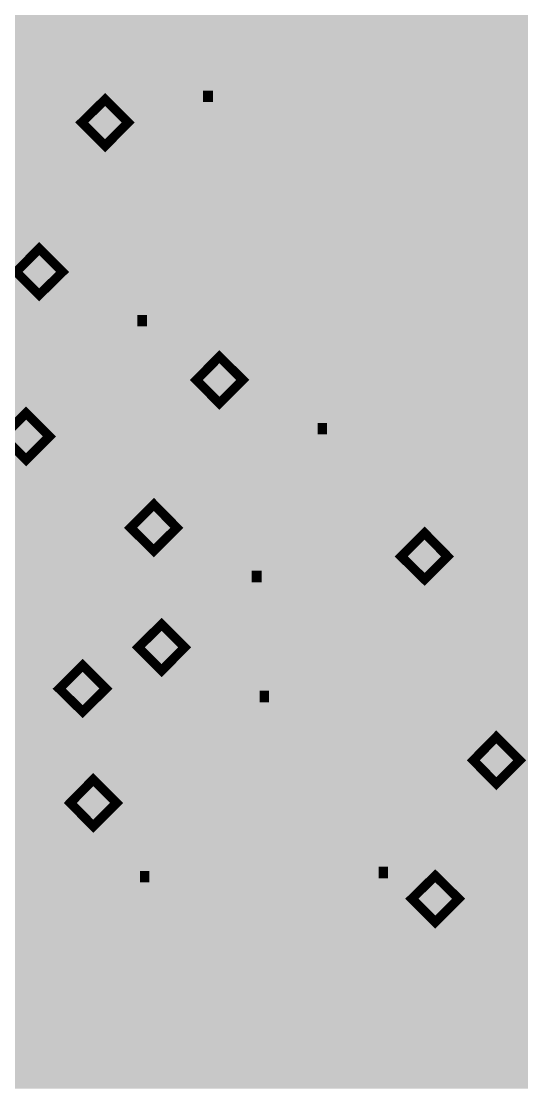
# Model space of a CAD drawing. Header units: millimetres. Extents: x 92 to 588, y 96 to 434.
# Drawn here: x 412.9 to 434.44, y 223.9 to 269.89 of the extents above; entities that cross this region are included whole.
import ezdxf

# ---------------------------------------------------------------- set-up
doc = ezdxf.new("R2010")
doc.units = ezdxf.units.MM
doc.layers.add('H', color=7, linetype='Continuous')
doc.layers.add('P', color=7, linetype='Continuous')

msp = doc.modelspace()

# ---------------------------------------------------------------- hatches: boundary and pattern name
at = {"layer": 'H', "linetype": 'Continuous'}
for points in [[(291.162, 223.903), (291.162, 433.788), (588.166, 433.788), (588.166, 223.903), (291.162, 223.903)], [(428.781, 267.206), (428.781, 269.781), (429.539, 269.781), (429.733, 269.764), (429.821, 269.746), (429.892, 269.728), (430.033, 269.658), (430.104, 269.623), (430.174, 269.57), (430.28, 269.446), (430.315, 269.376), (430.368, 269.288), (430.403, 269.111), (430.403, 269.005), (430.403, 268.917), (430.368, 268.758), (430.35, 268.688), (430.315, 268.617), (430.227, 268.494), (430.174, 268.423), (430.104, 268.37), (429.945, 268.264), (429.857, 268.229), (429.768, 268.194), (429.539, 268.176), (429.416, 268.159), (429.116, 268.159), (429.116, 268.458), (429.345, 268.458), (429.539, 268.458), (429.68, 268.494), (429.751, 268.511), (429.857, 268.564), (429.91, 268.617), (429.945, 268.653), (429.998, 268.741), (430.015, 268.776), (430.033, 268.882), (430.051, 269.005), (430.051, 269.058), (430.015, 269.182), (429.998, 269.235), (429.98, 269.27), (429.91, 269.358), (429.857, 269.393), (429.768, 269.446), (429.68, 269.464), (429.557, 269.482), (429.398, 269.499), (429.116, 269.499), (429.116, 268.458), (429.116, 268.159), (429.116, 267.206), (428.781, 267.206)], [(430.65, 267.206), (430.65, 267.559), (430.809, 267.718), (430.968, 267.876), (431.127, 268.035), (431.268, 268.194), (431.409, 268.353), (431.603, 268.6), (431.673, 268.705), (431.726, 268.811), (431.779, 269.005), (431.779, 269.111), (431.779, 269.217), (431.744, 269.305), (431.726, 269.34), (431.673, 269.411), (431.656, 269.429), (431.585, 269.482), (431.515, 269.517), (431.426, 269.534), (431.338, 269.534), (431.25, 269.534), (431.144, 269.517), (431.056, 269.482), (430.968, 269.464), (430.897, 269.429), (430.827, 269.393), (430.774, 269.34), (430.721, 269.323), (430.703, 269.676), (430.827, 269.728), (431.003, 269.781), (431.091, 269.817), (431.285, 269.834), (431.444, 269.834), (431.62, 269.817), (431.762, 269.764), (431.885, 269.693), (431.938, 269.64), (431.973, 269.605), (432.061, 269.482), (432.114, 269.358), (432.132, 269.217), (432.132, 269.129), (432.132, 268.988), (432.097, 268.847), (432.061, 268.723), (432.009, 268.617), (431.938, 268.494), (431.85, 268.388), (431.762, 268.282), (431.656, 268.176), (431.479, 267.982), (431.285, 267.806), (431.109, 267.629), (430.968, 267.506), (432.238, 267.506), (432.238, 267.206), (430.65, 267.206)], [(433.931, 267.206), (433.931, 269.781), (434.619, 269.781), (434.866, 269.781), (435.042, 269.764), (435.095, 269.764), (435.236, 269.711), (435.307, 269.676), (435.36, 269.64), (435.466, 269.552), (435.501, 269.482), (435.536, 269.429), (435.572, 269.288), (435.572, 269.199), (435.554, 269.111), (435.519, 268.952), (435.466, 268.882), (435.413, 268.811), (435.289, 268.688), (435.201, 268.653), (435.095, 268.847), (435.166, 268.917), (435.184, 268.952), (435.201, 269.041), (435.201, 269.146), (435.201, 269.235), (435.184, 269.323), (435.113, 269.411), (435.078, 269.429), (434.99, 269.464), (434.884, 269.482), (434.778, 269.499), (434.284, 269.499), (434.284, 268.741), (434.813, 268.741), (434.901, 268.758), (434.99, 268.776), (435.06, 268.829), (435.095, 268.847), (435.201, 268.653), (435.307, 268.6), (435.184, 268.353), (435.113, 268.388), (435.042, 268.423), (434.937, 268.441), (434.831, 268.441), (434.284, 268.441), (434.284, 267.488), (434.566, 267.488), (434.76, 267.506), (434.919, 267.524), (434.972, 267.524), (435.095, 267.577), (435.148, 267.612), (435.184, 267.647), (435.254, 267.718), (435.289, 267.753), (435.307, 267.806), (435.325, 267.912), (435.325, 267.982), (435.325, 268.053), (435.307, 268.176), (435.289, 268.229), (435.272, 268.264), (435.184, 268.353), (435.307, 268.6), (435.501, 268.494), (435.554, 268.406), (435.625, 268.317), (435.677, 268.123), (435.695, 268), (435.677, 267.894), (435.642, 267.735), (435.607, 267.647), (435.572, 267.577), (435.483, 267.453), (435.413, 267.418), (435.342, 267.365), (435.184, 267.277), (435.113, 267.241), (435.025, 267.224), (434.813, 267.206), (433.931, 267.206)], [(416.821, 266.412), (418.003, 268.688), (416.663, 268.688), (416.663, 269.005), (418.303, 269.005), (418.303, 268.617), (417.192, 266.412), (416.821, 266.412)], [(419.414, 266.359), (419.326, 266.359), (419.15, 266.395), (419.062, 266.412), (418.991, 266.448), (418.85, 266.518), (418.797, 266.571), (418.744, 266.624), (418.656, 266.748), (418.638, 266.818), (418.603, 266.906), (418.585, 267.047), (418.568, 267.136), (418.585, 267.224), (418.638, 267.418), (418.691, 267.524), (418.744, 267.594), (418.903, 267.735), (419.009, 267.788), (419.15, 267.665), (419.044, 267.541), (418.991, 267.471), (418.956, 267.4), (418.92, 267.241), (418.92, 267.153), (418.92, 267.047), (418.991, 266.853), (419.062, 266.765), (419.132, 266.695), (419.309, 266.624), (419.414, 266.606), (419.52, 266.624), (419.697, 266.695), (419.767, 266.748), (419.838, 266.818), (419.891, 266.994), (419.908, 267.1), (419.891, 267.188), (419.873, 267.312), (419.838, 267.365), (419.802, 267.4), (419.679, 267.506), (419.591, 267.541), (419.538, 267.577), (419.45, 267.612), (419.344, 267.665), (419.22, 267.7), (419.15, 267.665), (419.009, 267.788), (418.92, 267.859), (418.779, 267.982), (418.726, 268.053), (418.691, 268.123), (418.638, 268.282), (418.638, 268.37), (418.638, 268.458), (418.674, 268.582), (418.726, 268.705), (418.797, 268.811), (418.85, 268.864), (418.92, 268.917), (419.044, 268.988), (419.185, 269.041), (419.326, 269.058), (419.503, 269.058), (419.661, 269.041), (419.802, 268.988), (419.926, 268.917), (419.979, 268.882), (420.032, 268.829), (420.12, 268.723), (420.173, 268.6), (420.19, 268.476), (420.19, 268.406), (420.19, 268.317), (420.138, 268.141), (420.085, 268.053), (420.032, 267.982), (419.891, 267.841), (419.802, 267.788), (419.661, 267.929), (419.767, 268.053), (419.802, 268.123), (419.82, 268.176), (419.855, 268.317), (419.855, 268.406), (419.855, 268.476), (419.785, 268.635), (419.732, 268.688), (419.714, 268.723), (419.644, 268.758), (419.52, 268.794), (419.414, 268.811), (419.326, 268.794), (419.167, 268.741), (419.097, 268.705), (419.079, 268.67), (419.026, 268.617), (418.991, 268.511), (418.991, 268.423), (418.991, 268.353), (419.009, 268.247), (419.044, 268.194), (419.079, 268.159), (419.167, 268.07), (419.238, 268.035), (419.291, 268), (419.397, 267.965), (419.503, 267.912), (419.591, 267.876), (419.661, 267.929), (419.802, 267.788), (419.908, 267.735), (420.085, 267.594), (420.138, 267.524), (420.19, 267.453), (420.261, 267.259), (420.261, 267.136), (420.261, 267.047), (420.226, 266.906), (420.173, 266.765), (420.067, 266.642), (420.014, 266.589), (419.961, 266.518), (419.82, 266.448), (419.679, 266.395), (419.503, 266.359), (419.414, 266.359)], [(422.695, 266.412), (422.695, 267.312), (422.695, 267.577), (422.695, 268.6), (421.831, 267.577), (422.695, 267.577), (422.695, 267.312), (421.566, 267.312), (421.566, 267.665), (422.713, 269.005), (423.03, 269.005), (423.03, 267.577), (423.348, 267.577), (423.348, 267.312), (423.03, 267.312), (423.03, 266.412), (422.695, 266.412)], [(424.212, 266.359), (424.018, 266.395), (423.93, 266.412), (423.754, 266.465), (423.612, 266.518), (423.612, 266.889), (423.754, 266.8), (423.93, 266.73), (424.018, 266.695), (424.195, 266.659), (424.3, 266.659), (424.406, 266.659), (424.512, 266.695), (424.565, 266.712), (424.653, 266.765), (424.688, 266.8), (424.741, 266.889), (424.794, 266.977), (424.812, 267.03), (424.83, 267.136), (424.83, 267.206), (424.83, 267.277), (424.794, 267.383), (424.777, 267.435), (424.759, 267.488), (424.706, 267.559), (424.671, 267.577), (424.6, 267.629), (424.494, 267.647), (424.389, 267.665), (424.283, 267.665), (424.142, 267.665), (424.142, 267.965), (424.247, 267.965), (424.371, 267.965), (424.547, 268.018), (424.635, 268.07), (424.671, 268.106), (424.724, 268.176), (424.777, 268.3), (424.777, 268.388), (424.777, 268.441), (424.759, 268.529), (424.724, 268.6), (424.671, 268.653), (424.565, 268.705), (424.494, 268.741), (424.406, 268.758), (424.318, 268.758), (424.23, 268.741), (424.142, 268.723), (424.053, 268.705), (423.948, 268.67), (423.877, 268.635), (423.806, 268.6), (423.754, 268.564), (423.701, 268.529), (423.683, 268.899), (423.806, 268.952), (423.983, 269.005), (424.089, 269.023), (424.265, 269.058), (424.353, 269.058), (424.53, 269.041), (424.653, 269.023), (424.724, 269.005), (424.847, 268.935), (424.9, 268.899), (424.953, 268.864), (425.041, 268.758), (425.076, 268.705), (425.094, 268.653), (425.129, 268.511), (425.129, 268.423), (425.129, 268.317), (425.059, 268.141), (424.988, 268.053), (424.918, 267.982), (424.741, 267.876), (424.653, 267.859), (424.741, 267.806), (424.83, 267.771), (424.918, 267.735), (424.988, 267.665), (425.041, 267.629), (425.094, 267.524), (425.129, 267.471), (425.147, 267.4), (425.182, 267.259), (425.182, 267.188), (425.182, 267.1), (425.147, 266.942), (425.112, 266.853), (425.094, 266.783), (425.006, 266.659), (424.953, 266.606), (424.882, 266.536), (424.759, 266.448), (424.671, 266.43), (424.6, 266.395), (424.406, 266.359), (424.212, 266.359)], [(432.555, 268.176), (432.555, 268.494), (433.543, 268.494), (433.543, 268.176), (432.555, 268.176)], [(420.72, 266.412), (420.72, 266.906), (421.143, 266.906), (421.143, 266.412), (420.72, 266.412)], [(413.276, 263.925), (413.276, 264.19), (413.735, 264.19), (413.735, 265.918), (413.276, 265.918), (413.276, 266.148), (413.4, 266.148), (413.594, 266.183), (413.664, 266.218), (413.735, 266.307), (413.788, 266.412), (413.805, 266.518), (414.07, 266.518), (414.07, 264.19), (414.528, 264.19), (414.528, 263.925), (413.276, 263.925)], [(416.504, 264.525), (415.499, 265.53), (416.504, 266.518), (417.492, 265.53), (416.504, 264.525)], [(413.664, 258.104), (412.676, 259.092), (413.664, 260.098), (414.67, 259.092), (413.664, 258.104)], [(416.592, 256.693), (416.486, 256.693), (416.31, 256.729), (416.239, 256.746), (416.151, 256.782), (416.028, 256.87), (415.957, 256.905), (415.904, 256.976), (415.834, 257.099), (415.798, 257.152), (415.781, 257.24), (415.745, 257.381), (415.745, 257.469), (415.745, 257.575), (415.798, 257.752), (415.851, 257.858), (415.922, 257.928), (416.081, 258.069), (416.186, 258.122), (416.328, 257.999), (416.204, 257.875), (416.169, 257.805), (416.134, 257.734), (416.098, 257.575), (416.098, 257.487), (416.098, 257.381), (416.169, 257.187), (416.239, 257.099), (416.31, 257.028), (416.486, 256.958), (416.592, 256.958), (416.698, 256.958), (416.874, 257.028), (416.945, 257.081), (416.998, 257.152), (417.068, 257.328), (417.068, 257.434), (417.068, 257.522), (417.033, 257.646), (417.015, 257.699), (416.98, 257.734), (416.857, 257.84), (416.769, 257.875), (416.698, 257.91), (416.61, 257.946), (416.504, 257.999), (416.38, 258.052), (416.328, 257.999), (416.186, 258.122), (416.081, 258.193), (415.94, 258.316), (415.904, 258.387), (415.851, 258.457), (415.816, 258.616), (415.798, 258.704), (415.816, 258.792), (415.834, 258.916), (415.887, 259.039), (415.975, 259.145), (416.028, 259.198), (416.081, 259.251), (416.204, 259.322), (416.345, 259.374), (416.504, 259.392), (416.663, 259.392), (416.821, 259.374), (416.963, 259.322), (417.104, 259.251), (417.157, 259.216), (417.192, 259.163), (417.28, 259.057), (417.333, 258.933), (417.368, 258.81), (417.368, 258.739), (417.351, 258.651), (417.315, 258.475), (417.262, 258.387), (417.21, 258.316), (417.068, 258.175), (416.963, 258.122), (416.839, 258.263), (416.945, 258.387), (416.963, 258.457), (416.998, 258.51), (417.015, 258.651), (417.015, 258.739), (417.015, 258.81), (416.963, 258.969), (416.91, 259.022), (416.874, 259.057), (416.804, 259.092), (416.68, 259.128), (416.575, 259.145), (416.486, 259.128), (416.328, 259.075), (416.275, 259.039), (416.239, 259.004), (416.204, 258.951), (416.151, 258.845), (416.151, 258.757), (416.151, 258.687), (416.186, 258.581), (416.222, 258.528), (416.239, 258.493), (416.345, 258.404), (416.398, 258.369), (416.469, 258.351), (416.557, 258.298), (416.663, 258.246), (416.769, 258.21), (416.839, 258.263), (416.963, 258.122), (417.068, 258.069), (417.245, 257.928), (417.315, 257.858), (417.368, 257.787), (417.421, 257.593), (417.421, 257.469), (417.421, 257.381), (417.386, 257.24), (417.333, 257.099), (417.245, 256.976), (417.192, 256.923), (417.121, 256.87), (416.998, 256.782), (416.839, 256.729), (416.68, 256.693), (416.592, 256.693)], [(419.22, 256.693), (419.15, 256.711), (419.079, 256.711), (419.009, 256.729), (419.009, 257.064), (419.062, 257.046), (419.15, 257.028), (419.238, 256.993), (419.344, 256.993), (419.432, 256.993), (419.573, 257.028), (419.714, 257.081), (419.82, 257.17), (419.873, 257.223), (419.926, 257.275), (419.996, 257.417), (420.049, 257.575), (420.085, 257.752), (420.102, 257.858), (419.996, 258.052), (420.102, 258.104), (420.102, 258.228), (420.102, 258.263), (420.102, 258.404), (420.085, 258.616), (420.049, 258.704), (420.032, 258.775), (419.961, 258.916), (419.926, 258.951), (419.891, 259.004), (419.802, 259.057), (419.767, 259.075), (419.679, 259.092), (419.591, 259.11), (419.485, 259.092), (419.361, 259.039), (419.291, 258.986), (419.256, 258.951), (419.22, 258.916), (419.185, 258.81), (419.132, 258.651), (419.132, 258.51), (419.132, 258.422), (419.15, 258.298), (419.167, 258.246), (419.203, 258.193), (419.256, 258.104), (419.309, 258.052), (419.344, 258.034), (419.414, 257.999), (419.45, 257.981), (419.538, 257.963), (419.626, 257.963), (419.75, 257.981), (419.873, 257.999), (419.996, 258.052), (420.102, 257.858), (419.961, 257.769), (419.838, 257.734), (419.767, 257.699), (419.626, 257.681), (419.555, 257.681), (419.414, 257.681), (419.291, 257.716), (419.238, 257.734), (419.115, 257.787), (419.062, 257.84), (418.991, 257.893), (418.885, 258.016), (418.815, 258.193), (418.779, 258.387), (418.779, 258.493), (418.779, 258.598), (418.815, 258.775), (418.85, 258.863), (418.885, 258.933), (418.973, 259.075), (419.026, 259.145), (419.079, 259.198), (419.203, 259.286), (419.291, 259.322), (419.361, 259.357), (419.52, 259.392), (419.679, 259.392), (419.855, 259.357), (419.926, 259.322), (419.996, 259.286), (420.12, 259.216), (420.173, 259.145), (420.243, 259.075), (420.349, 258.898), (420.385, 258.775), (420.42, 258.651), (420.455, 258.369), (420.455, 258.193), (420.455, 258.034), (420.42, 257.734), (420.385, 257.593), (420.349, 257.452), (420.243, 257.205), (420.173, 257.117), (420.085, 257.011), (419.908, 256.87), (419.802, 256.799), (419.697, 256.764), (419.45, 256.711), (419.291, 256.693), (419.22, 256.693)], [(429.627, 257.099), (429.627, 259.674), (430.28, 259.674), (430.403, 259.674), (430.597, 259.657), (430.668, 259.639), (430.756, 259.621), (430.897, 259.551), (430.95, 259.516), (431.021, 259.463), (431.144, 259.339), (431.18, 259.269), (431.215, 259.18), (431.268, 259.004), (431.268, 258.898), (431.268, 258.81), (431.232, 258.651), (431.215, 258.581), (431.18, 258.51), (431.091, 258.369), (431.038, 258.316), (430.968, 258.263), (430.809, 258.157), (430.721, 258.122), (430.633, 258.087), (430.403, 258.052), (430.262, 258.052), (429.98, 258.052), (429.98, 258.351), (430.209, 258.351), (430.403, 258.351), (430.545, 258.387), (430.615, 258.404), (430.721, 258.457), (430.756, 258.51), (430.791, 258.545), (430.862, 258.634), (430.88, 258.669), (430.897, 258.775), (430.915, 258.881), (430.915, 258.951), (430.88, 259.075), (430.862, 259.128), (430.844, 259.163), (430.774, 259.251), (430.721, 259.286), (430.633, 259.339), (430.527, 259.357), (430.421, 259.374), (430.262, 259.374), (429.98, 259.374), (429.98, 258.351), (429.98, 258.052), (429.98, 257.099), (429.627, 257.099)], [(431.515, 257.099), (431.515, 257.452), (431.673, 257.611), (431.832, 257.769), (431.991, 257.91), (432.132, 258.087), (432.273, 258.228), (432.467, 258.493), (432.538, 258.598), (432.591, 258.704), (432.644, 258.898), (432.644, 259.004), (432.644, 259.11), (432.608, 259.198), (432.591, 259.233), (432.538, 259.304), (432.52, 259.322), (432.45, 259.374), (432.379, 259.41), (432.291, 259.427), (432.203, 259.427), (432.114, 259.427), (432.009, 259.41), (431.92, 259.374), (431.832, 259.357), (431.762, 259.322), (431.691, 259.269), (431.62, 259.233), (431.585, 259.198), (431.568, 259.568), (431.691, 259.621), (431.867, 259.674), (431.956, 259.71), (432.132, 259.727), (432.22, 259.727), (432.308, 259.727), (432.467, 259.71), (432.608, 259.657), (432.732, 259.586), (432.785, 259.533), (432.838, 259.498), (432.908, 259.374), (432.961, 259.251), (432.996, 259.092), (432.996, 259.022), (432.996, 258.863), (432.961, 258.739), (432.926, 258.616), (432.855, 258.51), (432.785, 258.387), (432.714, 258.281), (432.608, 258.175), (432.52, 258.052), (432.344, 257.875), (432.15, 257.699), (431.973, 257.522), (431.832, 257.381), (433.102, 257.381), (433.102, 257.099), (431.515, 257.099)], [(413.999, 256.746), (415.181, 259.022), (413.84, 259.022), (413.84, 259.339), (415.481, 259.339), (415.481, 258.951), (414.37, 256.746), (413.999, 256.746)], [(433.42, 258.069), (433.42, 258.387), (434.407, 258.387), (434.407, 258.069), (433.42, 258.069)], [(417.897, 256.746), (417.897, 257.24), (418.303, 257.24), (418.303, 256.746), (417.897, 256.746)], [(421.425, 253.43), (420.437, 254.436), (421.425, 255.441), (422.431, 254.436), (421.425, 253.43)], [(421.76, 252.09), (422.942, 254.365), (421.602, 254.365), (421.602, 254.665), (423.242, 254.665), (423.242, 254.277), (422.131, 252.09), (421.76, 252.09)], [(423.93, 252.037), (423.859, 252.037), (423.789, 252.054), (423.718, 252.072), (423.718, 252.407), (423.789, 252.372), (423.877, 252.354), (423.965, 252.337), (424.053, 252.337), (424.142, 252.337), (424.283, 252.372), (424.424, 252.425), (424.547, 252.513), (424.583, 252.566), (424.635, 252.619), (424.706, 252.76), (424.777, 252.919), (424.794, 253.095), (424.812, 253.201), (424.706, 253.377), (424.812, 253.448), (424.812, 253.518), (424.812, 253.554), (424.812, 253.73), (424.794, 253.959), (424.777, 254.03), (424.741, 254.118), (424.671, 254.242), (424.635, 254.294), (424.6, 254.33), (424.53, 254.383), (424.477, 254.4), (424.406, 254.436), (424.318, 254.436), (424.212, 254.436), (424.071, 254.383), (424, 254.33), (423.965, 254.294), (423.948, 254.242), (423.895, 254.153), (423.842, 253.977), (423.842, 253.836), (423.842, 253.765), (423.859, 253.624), (423.895, 253.571), (423.912, 253.518), (423.983, 253.43), (424.018, 253.395), (424.053, 253.36), (424.124, 253.324), (424.177, 253.324), (424.247, 253.307), (424.353, 253.307), (424.459, 253.307), (424.583, 253.342), (424.706, 253.377), (424.812, 253.201), (424.671, 253.113), (424.547, 253.06), (424.477, 253.042), (424.353, 253.024), (424.265, 253.024), (424.142, 253.024), (424.018, 253.042), (423.948, 253.06), (423.824, 253.13), (423.771, 253.166), (423.701, 253.218), (423.595, 253.36), (423.56, 253.448), (423.524, 253.518), (423.489, 253.712), (423.489, 253.836), (423.489, 253.924), (423.524, 254.118), (423.56, 254.189), (423.595, 254.277), (423.683, 254.418), (423.736, 254.488), (423.789, 254.541), (423.93, 254.63), (424, 254.665), (424.071, 254.683), (424.23, 254.718), (424.406, 254.718), (424.565, 254.683), (424.635, 254.665), (424.706, 254.63), (424.83, 254.541), (424.882, 254.488), (424.953, 254.418), (425.059, 254.224), (425.094, 254.118), (425.129, 253.995), (425.165, 253.712), (425.165, 253.536), (425.165, 253.377), (425.129, 253.077), (425.094, 252.919), (425.059, 252.778), (424.953, 252.548), (424.882, 252.442), (424.812, 252.354), (424.635, 252.195), (424.53, 252.143), (424.424, 252.09), (424.159, 252.037), (424, 252.037), (423.93, 252.037)], [(426.611, 252.09), (426.611, 252.442), (426.787, 252.619), (426.929, 252.76), (427.087, 252.919), (427.228, 253.077), (427.37, 253.236), (427.581, 253.483), (427.634, 253.589), (427.687, 253.695), (427.74, 253.889), (427.74, 253.995), (427.74, 254.1), (427.705, 254.189), (427.687, 254.224), (427.652, 254.294), (427.616, 254.312), (427.546, 254.365), (427.475, 254.4), (427.387, 254.418), (427.299, 254.418), (427.211, 254.418), (427.123, 254.4), (427.017, 254.383), (426.929, 254.347), (426.858, 254.312), (426.787, 254.277), (426.735, 254.224), (426.682, 254.206), (426.664, 254.577), (426.787, 254.63), (426.964, 254.665), (427.052, 254.7), (427.246, 254.718), (427.334, 254.718), (427.422, 254.718), (427.581, 254.7), (427.722, 254.647), (427.846, 254.577), (427.899, 254.541), (427.934, 254.488), (428.022, 254.365), (428.075, 254.242), (428.093, 254.1), (428.093, 254.012), (428.093, 253.871), (428.057, 253.73), (428.022, 253.607), (427.969, 253.501), (427.899, 253.377), (427.81, 253.271), (427.722, 253.166), (427.616, 253.06), (427.458, 252.866), (427.264, 252.689), (427.07, 252.513), (426.929, 252.389), (428.199, 252.389), (428.199, 252.09), (426.611, 252.09)], [(429.574, 252.09), (429.574, 252.972), (429.574, 253.254), (429.574, 254.259), (428.71, 253.254), (429.574, 253.254), (429.574, 252.972), (428.445, 252.972), (428.445, 253.342), (429.592, 254.665), (429.91, 254.665), (429.91, 253.254), (430.227, 253.254), (430.227, 252.972), (429.91, 252.972), (429.91, 252.09), (429.574, 252.09)], [(413.1, 250.996), (412.094, 252.001), (413.1, 253.007), (414.105, 252.001), (413.1, 250.996)], [(425.659, 252.09), (425.659, 252.583), (426.064, 252.583), (426.064, 252.09), (425.659, 252.09)], [(431.232, 247.662), (431.127, 247.68), (430.95, 247.698), (430.88, 247.733), (430.791, 247.75), (430.668, 247.839), (430.615, 247.892), (430.562, 247.944), (430.474, 248.068), (430.439, 248.138), (430.421, 248.209), (430.386, 248.368), (430.386, 248.438), (430.386, 248.544), (430.439, 248.738), (430.492, 248.826), (430.562, 248.915), (430.721, 249.056), (430.827, 249.109), (430.968, 248.968), (430.844, 248.862), (430.809, 248.791), (430.774, 248.721), (430.739, 248.562), (430.739, 248.474), (430.739, 248.35), (430.809, 248.156), (430.88, 248.086), (430.95, 248.015), (431.127, 247.927), (431.232, 247.927), (431.338, 247.927), (431.515, 247.997), (431.585, 248.068), (431.638, 248.121), (431.709, 248.315), (431.709, 248.421), (431.709, 248.491), (431.673, 248.615), (431.656, 248.668), (431.62, 248.721), (431.497, 248.809), (431.409, 248.862), (431.338, 248.897), (431.25, 248.932), (431.144, 248.968), (431.038, 249.02), (430.968, 248.968), (430.827, 249.109), (430.739, 249.179), (430.597, 249.303), (430.545, 249.356), (430.492, 249.426), (430.456, 249.603), (430.439, 249.691), (430.456, 249.761), (430.474, 249.902), (430.527, 250.026), (430.615, 250.132), (430.668, 250.185), (430.721, 250.22), (430.844, 250.29), (430.985, 250.343), (431.144, 250.379), (431.321, 250.379), (431.479, 250.343), (431.62, 250.308), (431.744, 250.237), (431.797, 250.185), (431.85, 250.132), (431.92, 250.026), (431.973, 249.92), (432.009, 249.779), (432.009, 249.708), (432.009, 249.62), (431.956, 249.461), (431.903, 249.373), (431.85, 249.285), (431.709, 249.162), (431.603, 249.109), (431.479, 249.25), (431.585, 249.373), (431.603, 249.426), (431.638, 249.497), (431.656, 249.638), (431.656, 249.708), (431.656, 249.797), (431.603, 249.938), (431.55, 250.008), (431.515, 250.026), (431.444, 250.079), (431.321, 250.114), (431.232, 250.114), (431.127, 250.114), (430.985, 250.061), (430.915, 250.008), (430.88, 249.991), (430.844, 249.92), (430.791, 249.814), (430.791, 249.726), (430.791, 249.673), (430.827, 249.567), (430.862, 249.514), (430.897, 249.479), (430.985, 249.391), (431.038, 249.356), (431.109, 249.32), (431.197, 249.267), (431.303, 249.232), (431.409, 249.197), (431.479, 249.25), (431.603, 249.109), (431.726, 249.038), (431.885, 248.915), (431.956, 248.844), (432.009, 248.756), (432.061, 248.562), (432.061, 248.456), (432.061, 248.368), (432.044, 248.209), (431.973, 248.068), (431.885, 247.944), (431.832, 247.892), (431.762, 247.839), (431.638, 247.75), (431.479, 247.698), (431.321, 247.68), (431.232, 247.662)], [(433.173, 247.68), (433.173, 247.962), (433.243, 247.962), (433.367, 247.997), (433.402, 248.033), (433.455, 248.068), (433.525, 248.174), (433.561, 248.227), (433.578, 248.297), (433.614, 248.456), (433.631, 248.562), (433.649, 248.773), (433.649, 249.02), (433.649, 249.267), (433.631, 249.479), (433.614, 249.585), (433.578, 249.744), (433.561, 249.814), (433.525, 249.867), (433.455, 249.973), (433.402, 250.008), (433.367, 250.043), (433.243, 250.079), (433.173, 250.079), (433.102, 250.079), (432.979, 250.043), (432.943, 250.008), (432.89, 249.973), (432.82, 249.867), (432.785, 249.814), (432.767, 249.744), (432.732, 249.567), (432.714, 249.479), (432.696, 249.267), (432.696, 249.02), (432.696, 248.756), (432.714, 248.562), (432.732, 248.474), (432.767, 248.315), (432.785, 248.244), (432.82, 248.174), (432.89, 248.068), (432.926, 248.033), (432.979, 247.997), (433.102, 247.962), (433.173, 247.962), (433.173, 247.68), (433.067, 247.68), (432.89, 247.715), (432.732, 247.803), (432.591, 247.927), (432.538, 248.015), (432.502, 248.086), (432.432, 248.297), (432.379, 248.562), (432.344, 248.844), (432.344, 249.197), (432.379, 249.497), (432.432, 249.744), (432.502, 249.955), (432.555, 250.043), (432.608, 250.114), (432.732, 250.237), (432.89, 250.326), (433.067, 250.361), (433.173, 250.361), (433.279, 250.361), (433.455, 250.326), (433.614, 250.237), (433.755, 250.114), (433.808, 250.026), (433.843, 249.938), (433.914, 249.726), (433.966, 249.479), (434.002, 249.179), (434.002, 248.844), (433.966, 248.544), (433.914, 248.297), (433.843, 248.086), (433.79, 247.997), (433.737, 247.927), (433.614, 247.803), (433.455, 247.715), (433.279, 247.68), (433.173, 247.68)], [(418.603, 247.08), (417.598, 248.068), (418.603, 249.073), (419.591, 248.068), (418.603, 247.08)], [(418.92, 245.722), (420.102, 247.997), (418.762, 247.997), (418.762, 248.315), (420.402, 248.315), (420.402, 247.927), (419.291, 245.722), (418.92, 245.722)], [(421.178, 245.669), (421.108, 245.669), (420.949, 245.687), (420.878, 245.704), (420.878, 246.039), (420.949, 246.022), (421.037, 245.987), (421.125, 245.969), (421.231, 245.969), (421.302, 245.969), (421.46, 246.004), (421.602, 246.057), (421.707, 246.145), (421.76, 246.198), (421.813, 246.251), (421.884, 246.392), (421.937, 246.551), (421.972, 246.727), (421.972, 246.833), (421.884, 247.027), (421.99, 247.08), (421.99, 247.151), (421.99, 247.204), (421.99, 247.239), (421.99, 247.38), (421.954, 247.592), (421.937, 247.68), (421.919, 247.75), (421.849, 247.892), (421.813, 247.927), (421.76, 247.98), (421.69, 248.033), (421.655, 248.05), (421.566, 248.068), (421.478, 248.086), (421.372, 248.068), (421.249, 248.015), (421.178, 247.962), (421.108, 247.892), (421.055, 247.786), (421.02, 247.627), (421.02, 247.486), (421.02, 247.398), (421.037, 247.274), (421.055, 247.221), (421.072, 247.168), (421.143, 247.062), (421.196, 247.027), (421.231, 247.01), (421.302, 246.974), (421.337, 246.957), (421.425, 246.939), (421.513, 246.939), (421.637, 246.939), (421.76, 246.974), (421.884, 247.027), (421.972, 246.833), (421.849, 246.745), (421.707, 246.692), (421.655, 246.674), (421.513, 246.657), (421.443, 246.657), (421.302, 246.657), (421.178, 246.692), (421.125, 246.71), (421.002, 246.763), (420.949, 246.816), (420.878, 246.868), (420.773, 246.992), (420.737, 247.08), (420.702, 247.168), (420.667, 247.362), (420.667, 247.468), (420.667, 247.574), (420.702, 247.75), (420.72, 247.839), (420.755, 247.909), (420.843, 248.05), (420.896, 248.121), (420.967, 248.174), (421.09, 248.262), (421.161, 248.297), (421.249, 248.333), (421.408, 248.35), (421.478, 248.368), (421.566, 248.35), (421.725, 248.333), (421.813, 248.297), (421.884, 248.262), (422.007, 248.174), (422.06, 248.121), (422.113, 248.05), (422.219, 247.874), (422.272, 247.75), (422.29, 247.627), (422.342, 247.345), (422.342, 247.01), (422.29, 246.71), (422.272, 246.569), (422.219, 246.428), (422.113, 246.181), (422.06, 246.092), (421.972, 245.987), (421.796, 245.845), (421.69, 245.775), (421.584, 245.74), (421.319, 245.687), (421.178, 245.669)], [(424.6, 245.669), (424.512, 245.669), (424.353, 245.704), (424.283, 245.722), (424.212, 245.757), (424.071, 245.845), (424.018, 245.898), (423.965, 245.987), (423.859, 246.163), (423.806, 246.286), (423.771, 246.41), (423.736, 246.692), (423.736, 246.851), (423.736, 247.027), (423.771, 247.327), (423.806, 247.468), (423.842, 247.609), (423.948, 247.839), (424.018, 247.944), (424.089, 248.033), (424.283, 248.191), (424.389, 248.244), (424.494, 248.297), (424.759, 248.35), (424.9, 248.35), (424.988, 248.35), (425.059, 248.35), (425.129, 248.333), (425.182, 248.315), (425.182, 247.997), (425.129, 248.015), (425.041, 248.033), (424.953, 248.05), (424.847, 248.05), (424.777, 248.05), (424.618, 248.033), (424.494, 247.98), (424.389, 247.892), (424.336, 247.839), (424.283, 247.786), (424.195, 247.645), (424.142, 247.486), (424.106, 247.292), (424.089, 247.186), (424.212, 247.01), (424.089, 246.957), (424.089, 246.904), (424.089, 246.868), (424.089, 246.657), (424.124, 246.445), (424.142, 246.357), (424.159, 246.269), (424.23, 246.145), (424.265, 246.092), (424.353, 246.022), (424.424, 245.987), (424.512, 245.951), (424.6, 245.951), (424.688, 245.951), (424.83, 246.004), (424.9, 246.075), (424.935, 246.11), (424.971, 246.145), (425.006, 246.233), (425.059, 246.41), (425.059, 246.551), (425.059, 246.622), (425.041, 246.763), (425.024, 246.816), (425.006, 246.868), (424.935, 246.957), (424.882, 246.992), (424.847, 247.027), (424.777, 247.062), (424.724, 247.08), (424.653, 247.08), (424.547, 247.098), (424.441, 247.08), (424.318, 247.062), (424.212, 247.01), (424.089, 247.186), (424.212, 247.274), (424.353, 247.327), (424.406, 247.345), (424.547, 247.38), (424.635, 247.38), (424.777, 247.362), (424.9, 247.345), (424.953, 247.327), (425.076, 247.274), (425.129, 247.221), (425.2, 247.168), (425.306, 247.027), (425.341, 246.957), (425.376, 246.868), (425.412, 246.674), (425.412, 246.569), (425.412, 246.463), (425.376, 246.286), (425.341, 246.198), (425.306, 246.11), (425.218, 245.969), (425.165, 245.916), (425.112, 245.863), (424.988, 245.757), (424.918, 245.74), (424.83, 245.704), (424.671, 245.669), (424.6, 245.669)], [(426.17, 245.669), (426.1, 245.669), (426.029, 245.687), (425.941, 245.687), (425.87, 245.704), (425.87, 246.039), (425.941, 246.022), (426.029, 245.987), (426.117, 245.969), (426.223, 245.969), (426.294, 245.969), (426.452, 246.004), (426.593, 246.057), (426.699, 246.145), (426.752, 246.198), (426.805, 246.251), (426.876, 246.392), (426.929, 246.551), (426.964, 246.727), (426.964, 246.833), (426.876, 247.027), (426.981, 247.08), (426.981, 247.151), (426.981, 247.204), (426.981, 247.239), (426.981, 247.38), (426.946, 247.592), (426.929, 247.68), (426.911, 247.75), (426.84, 247.892), (426.805, 247.927), (426.752, 247.98), (426.682, 248.033), (426.646, 248.05), (426.558, 248.068), (426.47, 248.086), (426.364, 248.068), (426.241, 248.015), (426.17, 247.962), (426.135, 247.927), (426.1, 247.892), (426.047, 247.786), (426.011, 247.627), (426.011, 247.486), (426.011, 247.398), (426.029, 247.274), (426.047, 247.221), (426.064, 247.168), (426.135, 247.062), (426.188, 247.027), (426.223, 247.01), (426.294, 246.974), (426.329, 246.957), (426.417, 246.939), (426.505, 246.939), (426.629, 246.939), (426.752, 246.974), (426.876, 247.027), (426.964, 246.833), (426.84, 246.745), (426.699, 246.692), (426.646, 246.674), (426.505, 246.657), (426.435, 246.657), (426.294, 246.657), (426.17, 246.692), (426.117, 246.71), (425.994, 246.763), (425.941, 246.816), (425.87, 246.868), (425.764, 246.992), (425.729, 247.08), (425.694, 247.168), (425.659, 247.362), (425.659, 247.574), (425.694, 247.75), (425.711, 247.839), (425.747, 247.909), (425.835, 248.05), (425.888, 248.121), (425.958, 248.174), (426.082, 248.262), (426.152, 248.297), (426.241, 248.333), (426.399, 248.35), (426.47, 248.368), (426.558, 248.35), (426.717, 248.333), (426.805, 248.297), (426.876, 248.262), (426.999, 248.174), (427.052, 248.121), (427.105, 248.05), (427.211, 247.874), (427.264, 247.75), (427.281, 247.627), (427.334, 247.345), (427.334, 247.168), (427.334, 247.01), (427.299, 246.71), (427.264, 246.569), (427.211, 246.428), (427.105, 246.181), (427.052, 246.092), (426.964, 245.987), (426.787, 245.845), (426.682, 245.775), (426.576, 245.74), (426.311, 245.687), (426.17, 245.669)], [(430.262, 245.845), (429.257, 246.833), (430.262, 247.839), (431.25, 246.833), (430.262, 245.845)], [(422.819, 245.722), (422.819, 246.216), (423.242, 246.216), (423.242, 245.722), (422.819, 245.722)], [(418.938, 241.912), (417.933, 242.917), (418.938, 243.905), (419.926, 242.917), (418.938, 241.912)], [(419.908, 240.501), (419.802, 240.501), (419.626, 240.536), (419.467, 240.589), (419.344, 240.677), (419.273, 240.73), (419.238, 240.783), (419.15, 240.907), (419.115, 240.977), (419.097, 241.048), (419.062, 241.189), (419.062, 241.277), (419.062, 241.383), (419.115, 241.577), (419.167, 241.665), (419.238, 241.753), (419.397, 241.894), (419.503, 241.947), (419.644, 241.806), (419.52, 241.683), (419.485, 241.612), (419.45, 241.542), (419.414, 241.383), (419.414, 241.295), (419.414, 241.189), (419.485, 240.995), (419.555, 240.907), (419.626, 240.836), (419.802, 240.765), (419.908, 240.765), (420.014, 240.765), (420.19, 240.836), (420.261, 240.889), (420.314, 240.959), (420.385, 241.136), (420.385, 241.242), (420.385, 241.33), (420.349, 241.453), (420.332, 241.506), (420.296, 241.542), (420.173, 241.647), (420.085, 241.7), (420.014, 241.736), (419.926, 241.771), (419.82, 241.806), (419.697, 241.859), (419.644, 241.806), (419.503, 241.947), (419.414, 242), (419.256, 242.124), (419.22, 242.194), (419.167, 242.265), (419.132, 242.423), (419.115, 242.529), (419.132, 242.6), (419.15, 242.723), (419.203, 242.847), (419.291, 242.953), (419.344, 243.006), (419.397, 243.058), (419.52, 243.129), (419.661, 243.182), (419.82, 243.2), (419.996, 243.2), (420.155, 243.182), (420.296, 243.129), (420.42, 243.058), (420.526, 242.97), (420.596, 242.864), (420.649, 242.741), (420.684, 242.618), (420.684, 242.547), (420.667, 242.459), (420.631, 242.282), (420.579, 242.212), (420.526, 242.124), (420.385, 241.982), (420.279, 241.93), (420.155, 242.088), (420.261, 242.194), (420.279, 242.265), (420.314, 242.318), (420.332, 242.459), (420.332, 242.547), (420.332, 242.635), (420.279, 242.776), (420.226, 242.829), (420.19, 242.864), (420.12, 242.9), (419.996, 242.953), (419.908, 242.953), (419.802, 242.953), (419.661, 242.9), (419.591, 242.847), (419.555, 242.812), (419.52, 242.759), (419.467, 242.653), (419.467, 242.565), (419.467, 242.494), (419.503, 242.388), (419.538, 242.353), (419.555, 242.3), (419.661, 242.229), (419.714, 242.194), (419.785, 242.159), (419.873, 242.106), (419.979, 242.053), (420.085, 242.018), (420.155, 242.088), (420.279, 241.93), (420.385, 241.877), (420.561, 241.736), (420.631, 241.665), (420.684, 241.594), (420.737, 241.4), (420.737, 241.277), (420.737, 241.206), (420.702, 241.048), (420.649, 240.907), (420.561, 240.783), (420.508, 240.73), (420.437, 240.677), (420.314, 240.589), (420.155, 240.536), (419.996, 240.501), (419.908, 240.501)], [(421.849, 240.501), (421.849, 240.801), (421.919, 240.801), (422.043, 240.836), (422.078, 240.871), (422.131, 240.907), (422.201, 240.995), (422.237, 241.065), (422.254, 241.136), (422.29, 241.295), (422.307, 241.383), (422.325, 241.594), (422.325, 241.859), (422.325, 242.106), (422.307, 242.318), (422.29, 242.406), (422.254, 242.582), (422.219, 242.635), (422.201, 242.706), (422.131, 242.812), (422.078, 242.847), (422.043, 242.882), (421.919, 242.9), (421.849, 242.917), (421.778, 242.9), (421.655, 242.882), (421.619, 242.847), (421.566, 242.812), (421.496, 242.706), (421.46, 242.635), (421.443, 242.565), (421.408, 242.406), (421.39, 242.3), (421.372, 242.088), (421.372, 241.859), (421.372, 241.594), (421.39, 241.4), (421.408, 241.312), (421.443, 241.153), (421.46, 241.065), (421.496, 241.012), (421.566, 240.907), (421.602, 240.871), (421.655, 240.836), (421.778, 240.801), (421.849, 240.801), (421.849, 240.501), (421.743, 240.518), (421.566, 240.554), (421.408, 240.642), (421.266, 240.765), (421.214, 240.836), (421.178, 240.924), (421.09, 241.136), (421.055, 241.383), (421.02, 241.683), (421.02, 242.018), (421.055, 242.318), (421.108, 242.582), (421.178, 242.794), (421.231, 242.882), (421.284, 242.953), (421.408, 243.076), (421.566, 243.147), (421.743, 243.2), (421.849, 243.2), (421.954, 243.2), (422.131, 243.147), (422.29, 243.076), (422.413, 242.935), (422.466, 242.864), (422.519, 242.776), (422.589, 242.565), (422.642, 242.318), (422.678, 242.018), (422.678, 241.859), (422.678, 241.683), (422.642, 241.383), (422.589, 241.136), (422.519, 240.924), (422.466, 240.836), (422.413, 240.748), (422.29, 240.624), (422.131, 240.554), (421.954, 240.518), (421.849, 240.501)], [(424.9, 240.501), (424.9, 240.801), (424.971, 240.801), (425.076, 240.836), (425.129, 240.871), (425.182, 240.907), (425.253, 240.995), (425.27, 241.065), (425.306, 241.136), (425.341, 241.295), (425.341, 241.383), (425.359, 241.594), (425.376, 241.859), (425.359, 242.106), (425.341, 242.318), (425.341, 242.406), (425.306, 242.582), (425.27, 242.635), (425.253, 242.706), (425.182, 242.812), (425.129, 242.847), (425.076, 242.882), (424.971, 242.9), (424.9, 242.917), (424.83, 242.9), (424.706, 242.882), (424.653, 242.847), (424.618, 242.812), (424.547, 242.706), (424.512, 242.635), (424.494, 242.565), (424.441, 242.406), (424.441, 242.3), (424.424, 242.088), (424.424, 241.859), (424.424, 241.594), (424.441, 241.4), (424.441, 241.312), (424.477, 241.153), (424.512, 241.065), (424.53, 241.012), (424.6, 240.907), (424.706, 240.836), (424.83, 240.801), (424.9, 240.801), (424.9, 240.501), (424.794, 240.518), (424.6, 240.554), (424.441, 240.642), (424.318, 240.765), (424.265, 240.836), (424.212, 240.924), (424.142, 241.136), (424.089, 241.383), (424.071, 241.683), (424.071, 241.859), (424.071, 242.018), (424.089, 242.318), (424.142, 242.582), (424.23, 242.794), (424.265, 242.882), (424.318, 242.953), (424.459, 243.076), (424.6, 243.147), (424.794, 243.2), (424.9, 243.2), (425.006, 243.2), (425.182, 243.147), (425.341, 243.076), (425.465, 242.935), (425.517, 242.864), (425.57, 242.776), (425.641, 242.565), (425.694, 242.318), (425.711, 242.018), (425.711, 241.683), (425.694, 241.383), (425.641, 241.136), (425.57, 240.924), (425.517, 240.836), (425.465, 240.748), (425.341, 240.624), (425.182, 240.554), (424.988, 240.518), (424.9, 240.501)], [(426.876, 240.501), (426.787, 240.518), (426.629, 240.536), (426.558, 240.571), (426.488, 240.607), (426.364, 240.695), (426.294, 240.748), (426.241, 240.818), (426.135, 241.012), (426.1, 241.118), (426.064, 241.242), (426.029, 241.524), (426.011, 241.7), (426.029, 241.859), (426.047, 242.159), (426.082, 242.3), (426.117, 242.441), (426.223, 242.67), (426.294, 242.776), (426.382, 242.864), (426.558, 243.023), (426.664, 243.076), (426.77, 243.129), (427.034, 243.182), (427.175, 243.2), (427.264, 243.2), (427.334, 243.182), (427.405, 243.182), (427.475, 243.164), (427.475, 242.829), (427.405, 242.847), (427.317, 242.882), (427.228, 242.9), (427.123, 242.9), (427.052, 242.9), (426.911, 242.864), (426.77, 242.812), (426.664, 242.723), (426.611, 242.67), (426.558, 242.618), (426.488, 242.494), (426.417, 242.318), (426.382, 242.141), (426.382, 242.035), (426.488, 241.841), (426.382, 241.788), (426.364, 241.753), (426.364, 241.718), (426.364, 241.489), (426.399, 241.277), (426.417, 241.189), (426.452, 241.101), (426.505, 240.977), (426.558, 240.942), (426.629, 240.871), (426.699, 240.818), (426.787, 240.801), (426.876, 240.783), (426.981, 240.801), (427.105, 240.854), (427.175, 240.907), (427.211, 240.942), (427.246, 240.977), (427.299, 241.065), (427.334, 241.242), (427.334, 241.383), (427.334, 241.471), (427.317, 241.594), (427.299, 241.647), (427.281, 241.7), (427.211, 241.806), (427.158, 241.841), (427.123, 241.859), (427.052, 241.894), (427.017, 241.912), (426.929, 241.93), (426.84, 241.93), (426.717, 241.93), (426.593, 241.894), (426.488, 241.841), (426.382, 242.035), (426.505, 242.106), (426.629, 242.159), (426.699, 242.194), (426.84, 242.212), (426.911, 242.212), (427.052, 242.212), (427.175, 242.177), (427.228, 242.159), (427.352, 242.106), (427.405, 242.053), (427.475, 242), (427.581, 241.859), (427.616, 241.788), (427.652, 241.7), (427.687, 241.506), (427.687, 241.4), (427.687, 241.295), (427.652, 241.118), (427.634, 241.03), (427.599, 240.942), (427.511, 240.801), (427.458, 240.748), (427.387, 240.695), (427.264, 240.607), (427.193, 240.571), (427.123, 240.536), (426.964, 240.518), (426.876, 240.501)], [(412.165, 239.972), (412.165, 240.236), (412.641, 240.236), (412.641, 241.965), (412.165, 241.965), (412.165, 242.194), (412.306, 242.194), (412.5, 242.247), (412.57, 242.282), (412.588, 242.3), (412.641, 242.353), (412.694, 242.459), (412.712, 242.565), (412.976, 242.565), (412.976, 240.236), (413.435, 240.236), (413.435, 239.972), (412.165, 239.972)], [(415.534, 240.148), (414.528, 241.136), (415.534, 242.141), (416.539, 241.136), (415.534, 240.148)], [(423.154, 240.554), (423.154, 241.048), (423.56, 241.048), (423.56, 240.554), (423.154, 240.554)], [(433.349, 237.044), (432.361, 238.049), (433.349, 239.054), (434.355, 238.049), (433.349, 237.044)], [(415.992, 235.209), (415.005, 236.215), (415.992, 237.22), (416.998, 236.215), (415.992, 235.209)], [(425.024, 232.916), (424.935, 232.916), (424.759, 232.951), (424.671, 232.969), (424.6, 233.004), (424.459, 233.093), (424.406, 233.128), (424.353, 233.181), (424.283, 233.322), (424.247, 233.375), (424.212, 233.463), (424.195, 233.604), (424.195, 233.692), (424.195, 233.798), (424.247, 233.974), (424.3, 234.08), (424.353, 234.151), (424.53, 234.292), (424.618, 234.345), (424.759, 234.221), (424.653, 234.098), (424.618, 234.027), (424.583, 233.957), (424.547, 233.798), (424.53, 233.71), (424.547, 233.604), (424.618, 233.41), (424.671, 233.322), (424.759, 233.251), (424.935, 233.181), (425.041, 233.181), (425.129, 233.181), (425.306, 233.251), (425.376, 233.304), (425.447, 233.375), (425.517, 233.551), (425.517, 233.657), (425.517, 233.745), (425.482, 233.869), (425.447, 233.922), (425.412, 233.957), (425.288, 234.063), (425.218, 234.098), (425.147, 234.133), (425.059, 234.168), (424.953, 234.221), (424.83, 234.274), (424.759, 234.221), (424.618, 234.345), (424.53, 234.415), (424.389, 234.539), (424.336, 234.609), (424.3, 234.68), (424.247, 234.839), (424.247, 234.927), (424.247, 235.015), (424.283, 235.139), (424.336, 235.262), (424.424, 235.368), (424.477, 235.421), (424.53, 235.474), (424.653, 235.544), (424.794, 235.597), (424.953, 235.615), (425.112, 235.615), (425.27, 235.597), (425.412, 235.544), (425.535, 235.474), (425.588, 235.438), (425.641, 235.386), (425.729, 235.28), (425.782, 235.156), (425.8, 235.033), (425.8, 234.962), (425.8, 234.874), (425.747, 234.698), (425.711, 234.609), (425.659, 234.539), (425.5, 234.398), (425.412, 234.345), (425.27, 234.486), (425.376, 234.609), (425.412, 234.68), (425.429, 234.733), (425.465, 234.874), (425.465, 234.962), (425.465, 235.033), (425.412, 235.192), (425.359, 235.244), (425.323, 235.28), (425.253, 235.315), (425.129, 235.35), (425.024, 235.368), (424.935, 235.35), (424.777, 235.297), (424.724, 235.262), (424.688, 235.227), (424.635, 235.174), (424.6, 235.068), (424.6, 234.98), (424.6, 234.909), (424.635, 234.803), (424.653, 234.751), (424.688, 234.715), (424.777, 234.627), (424.847, 234.592), (425.006, 234.521), (425.112, 234.468), (425.2, 234.433), (425.27, 234.486), (425.412, 234.345), (425.517, 234.292), (425.694, 234.151), (425.747, 234.08), (425.8, 234.01), (425.87, 233.816), (425.87, 233.692), (425.87, 233.604), (425.835, 233.463), (425.782, 233.322), (425.694, 233.198), (425.623, 233.145), (425.57, 233.093), (425.429, 233.004), (425.288, 232.951), (425.112, 232.916), (425.024, 232.916)], [(426.981, 232.916), (426.981, 233.198), (427.052, 233.216), (427.158, 233.234), (427.211, 233.269), (427.264, 233.304), (427.334, 233.41), (427.352, 233.481), (427.387, 233.551), (427.422, 233.71), (427.422, 233.798), (427.44, 234.01), (427.458, 234.274), (427.44, 234.521), (427.422, 234.733), (427.422, 234.821), (427.387, 234.98), (427.352, 235.05), (427.334, 235.121), (427.264, 235.209), (427.211, 235.262), (427.158, 235.28), (427.052, 235.315), (426.981, 235.315), (426.911, 235.315), (426.787, 235.28), (426.735, 235.262), (426.699, 235.209), (426.629, 235.121), (426.593, 235.05), (426.576, 234.98), (426.523, 234.821), (426.523, 234.715), (426.505, 234.504), (426.505, 234.257), (426.505, 234.01), (426.523, 233.816), (426.523, 233.727), (426.558, 233.551), (426.593, 233.481), (426.611, 233.41), (426.682, 233.322), (426.735, 233.269), (426.787, 233.251), (426.911, 233.216), (426.981, 233.198), (426.981, 232.916), (426.876, 232.916), (426.682, 232.969), (426.523, 233.04), (426.399, 233.163), (426.346, 233.251), (426.294, 233.339), (426.223, 233.551), (426.17, 233.798), (426.152, 234.098), (426.152, 234.257), (426.152, 234.433), (426.17, 234.733), (426.223, 234.998), (426.311, 235.192), (426.346, 235.28), (426.399, 235.368), (426.54, 235.491), (426.682, 235.562), (426.876, 235.597), (426.981, 235.615), (427.087, 235.597), (427.264, 235.562), (427.422, 235.474), (427.546, 235.35), (427.599, 235.28), (427.652, 235.192), (427.722, 234.98), (427.775, 234.733), (427.793, 234.433), (427.793, 234.098), (427.775, 233.798), (427.722, 233.533), (427.652, 233.322), (427.599, 233.251), (427.546, 233.163), (427.422, 233.04), (427.264, 232.969), (427.07, 232.916), (426.981, 232.916)], [(430.262, 232.969), (430.262, 233.869), (430.262, 234.133), (430.262, 235.156), (429.398, 234.133), (430.262, 234.133), (430.262, 233.869), (429.116, 233.869), (429.116, 234.221), (430.28, 235.562), (430.597, 235.562), (430.597, 234.133), (430.897, 234.133), (430.897, 233.869), (430.597, 233.869), (430.597, 232.969), (430.262, 232.969)], [(431.18, 232.969), (431.18, 233.339), (431.356, 233.498), (431.515, 233.639), (431.656, 233.798), (431.815, 233.957), (431.956, 234.116), (432.15, 234.38), (432.22, 234.486), (432.255, 234.574), (432.308, 234.786), (432.326, 234.874), (432.308, 234.98), (432.291, 235.068), (432.273, 235.103), (432.22, 235.174), (432.185, 235.209), (432.132, 235.262), (432.061, 235.28), (431.973, 235.297), (431.885, 235.315), (431.779, 235.315), (431.691, 235.28), (431.603, 235.262), (431.515, 235.227), (431.444, 235.192), (431.374, 235.156), (431.303, 235.121), (431.268, 235.086), (431.232, 235.456), (431.356, 235.509), (431.532, 235.562), (431.638, 235.58), (431.815, 235.615), (431.903, 235.615), (431.991, 235.615), (432.15, 235.58), (432.291, 235.544), (432.414, 235.456), (432.467, 235.421), (432.52, 235.368), (432.591, 235.262), (432.644, 235.121), (432.679, 234.98), (432.679, 234.892), (432.661, 234.751), (432.644, 234.627), (432.591, 234.486), (432.538, 234.38), (432.467, 234.274), (432.379, 234.151), (432.291, 234.045), (432.203, 233.939), (432.026, 233.763), (431.832, 233.569), (431.638, 233.392), (431.515, 233.269), (432.785, 233.269), (432.785, 232.969), (431.18, 232.969)], [(414.105, 232.793), (415.287, 235.068), (413.946, 235.068), (413.946, 235.368), (415.587, 235.368), (415.587, 234.98), (414.475, 232.793), (414.105, 232.793)], [(416.363, 232.74), (416.292, 232.74), (416.204, 232.74), (416.134, 232.757), (416.063, 232.775), (416.063, 233.11), (416.134, 233.075), (416.222, 233.057), (416.31, 233.04), (416.398, 233.04), (416.486, 233.04), (416.645, 233.057), (416.769, 233.128), (416.892, 233.198), (416.945, 233.251), (416.98, 233.322), (417.068, 233.445), (417.121, 233.622), (417.157, 233.798), (417.157, 233.904), (417.068, 234.08), (417.157, 234.151), (417.174, 234.221), (417.174, 234.433), (417.139, 234.645), (417.121, 234.733), (417.086, 234.821), (417.033, 234.945), (416.98, 234.998), (416.945, 235.033), (416.874, 235.086), (416.839, 235.103), (416.751, 235.139), (416.663, 235.139), (416.557, 235.139), (416.433, 235.086), (416.345, 235.033), (416.292, 234.945), (416.239, 234.856), (416.204, 234.68), (416.186, 234.539), (416.186, 234.468), (416.222, 234.327), (416.257, 234.221), (416.328, 234.133), (416.363, 234.098), (416.398, 234.063), (416.486, 234.027), (416.522, 234.027), (416.61, 234.01), (416.698, 234.01), (416.804, 234.01), (416.945, 234.045), (417.068, 234.08), (417.157, 233.904), (417.015, 233.816), (416.892, 233.763), (416.839, 233.745), (416.698, 233.727), (416.627, 233.727), (416.486, 233.727), (416.363, 233.745), (416.292, 233.763), (416.186, 233.833), (416.116, 233.869), (416.063, 233.922), (415.957, 234.063), (415.904, 234.133), (415.887, 234.221), (415.851, 234.415), (415.834, 234.539), (415.851, 234.627), (415.869, 234.803), (415.904, 234.892), (415.94, 234.98), (416.028, 235.121), (416.081, 235.174), (416.134, 235.227), (416.275, 235.333), (416.345, 235.368), (416.433, 235.386), (416.575, 235.421), (416.663, 235.421), (416.751, 235.421), (416.91, 235.386), (416.98, 235.368), (417.051, 235.333), (417.174, 235.244), (417.245, 235.192), (417.298, 235.121), (417.404, 234.927), (417.439, 234.821), (417.474, 234.698), (417.509, 234.398), (417.509, 234.239), (417.509, 234.08), (417.474, 233.763), (417.439, 233.622), (417.404, 233.481), (417.298, 233.251), (417.227, 233.145), (417.157, 233.057), (416.98, 232.898), (416.874, 232.846), (416.769, 232.793), (416.504, 232.74), (416.363, 232.74)], [(419.097, 232.793), (420.279, 235.068), (418.938, 235.068), (418.938, 235.368), (420.579, 235.368), (420.579, 234.98), (419.467, 232.793), (419.097, 232.793)], [(421.355, 232.74), (421.284, 232.74), (421.196, 232.74), (421.125, 232.757), (421.055, 232.775), (421.055, 233.11), (421.125, 233.075), (421.214, 233.057), (421.302, 233.04), (421.39, 233.04), (421.478, 233.04), (421.637, 233.057), (421.76, 233.128), (421.884, 233.198), (421.937, 233.251), (421.972, 233.322), (422.06, 233.445), (422.113, 233.622), (422.148, 233.798), (422.148, 233.904), (422.06, 234.08), (422.148, 234.151), (422.166, 234.221), (422.166, 234.257), (422.166, 234.31), (422.166, 234.433), (422.131, 234.645), (422.113, 234.733), (422.095, 234.821), (422.025, 234.945), (421.972, 234.998), (421.937, 235.033), (421.866, 235.086), (421.831, 235.103), (421.743, 235.139), (421.655, 235.139), (421.549, 235.139), (421.425, 235.086), (421.337, 235.033), (421.319, 234.98), (421.284, 234.945), (421.231, 234.856), (421.196, 234.68), (421.178, 234.539), (421.196, 234.468), (421.214, 234.327), (421.231, 234.274), (421.249, 234.221), (421.319, 234.133), (421.355, 234.098), (421.39, 234.063), (421.478, 234.027), (421.513, 234.027), (421.602, 234.01), (421.69, 234.01), (421.813, 234.01), (421.937, 234.045), (422.06, 234.08), (422.148, 233.904), (422.007, 233.816), (421.884, 233.763), (421.831, 233.745), (421.69, 233.727), (421.619, 233.727), (421.478, 233.727), (421.355, 233.745), (421.302, 233.763), (421.178, 233.833), (421.108, 233.869), (421.055, 233.922), (420.949, 234.063), (420.914, 234.133), (420.878, 234.221), (420.843, 234.415), (420.825, 234.539), (420.843, 234.627), (420.861, 234.803), (420.896, 234.892), (420.931, 234.98), (421.02, 235.121), (421.072, 235.174), (421.125, 235.227), (421.266, 235.333), (421.337, 235.368), (421.425, 235.386), (421.566, 235.421), (421.655, 235.421), (421.743, 235.421), (421.901, 235.386), (421.972, 235.368), (422.043, 235.333), (422.166, 235.244), (422.237, 235.192), (422.29, 235.121), (422.395, 234.927), (422.431, 234.821), (422.466, 234.698), (422.501, 234.398), (422.519, 234.239), (422.501, 234.08), (422.466, 233.763), (422.431, 233.622), (422.395, 233.481), (422.29, 233.251), (422.219, 233.145), (422.148, 233.057), (421.972, 232.898), (421.866, 232.846), (421.76, 232.793), (421.496, 232.74), (421.355, 232.74)], [(418.003, 232.793), (418.003, 233.287), (418.409, 233.287), (418.409, 232.793), (418.003, 232.793)], [(428.287, 232.969), (428.287, 233.463), (428.692, 233.463), (428.692, 232.969), (428.287, 232.969)], [(430.721, 231.082), (429.715, 232.087), (430.721, 233.075), (431.726, 232.087), (430.721, 231.082)]]:
    msp.add_hatch(color=7, dxfattribs=at).paths.add_polyline_path(points)

# ---------------------------------------------------------------- linework, layer by layer
at = {"layer": 'P', "color": 7, "const_width": 0.4}
for points in [[(415.499, 265.53), (416.504, 264.525), (417.492, 265.53), (416.504, 266.518), (415.499, 265.53), (415.499, 265.53)], [(412.676, 259.092), (413.664, 258.104), (414.67, 259.092), (413.664, 260.098), (412.676, 259.092), (412.676, 259.092)], [(420.437, 254.436), (421.425, 253.43), (422.431, 254.436), (421.425, 255.441), (420.437, 254.436), (420.437, 254.436)], [(412.094, 252.001), (413.1, 250.996), (414.105, 252.001), (413.1, 253.007), (412.094, 252.001), (412.094, 252.001)], [(417.598, 248.068), (418.603, 247.08), (419.591, 248.068), (418.603, 249.073), (417.598, 248.068), (417.598, 248.068)], [(429.257, 246.833), (430.262, 245.845), (431.25, 246.833), (430.262, 247.839), (429.257, 246.833), (429.257, 246.833)], [(417.933, 242.917), (418.938, 241.912), (419.926, 242.917), (418.938, 243.905), (417.933, 242.917), (417.933, 242.917)], [(414.528, 241.136), (415.534, 240.148), (416.539, 241.136), (415.534, 242.141), (414.528, 241.136), (414.528, 241.136)], [(432.361, 238.049), (433.349, 237.044), (434.355, 238.049), (433.349, 239.054), (432.361, 238.049), (432.361, 238.049)], [(415.005, 236.215), (415.992, 235.209), (416.998, 236.215), (415.992, 237.22), (415.005, 236.215), (415.005, 236.215)], [(429.715, 232.087), (430.721, 231.082), (431.726, 232.087), (430.721, 233.075), (429.715, 232.087), (429.715, 232.087)]]:
    msp.add_lwpolyline(points, dxfattribs=at)

doc.saveas('drawing.dxf')
